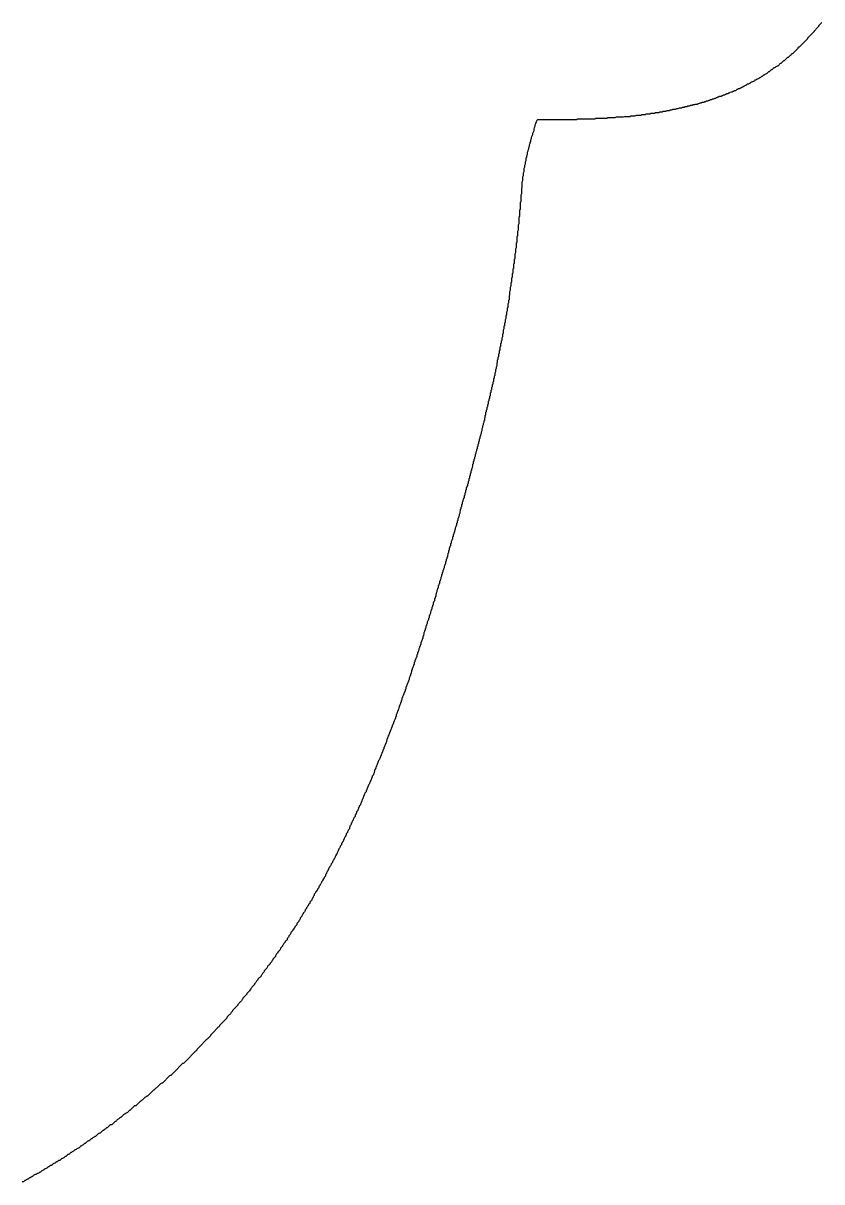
# Model space of a CAD drawing. Header units: millimetres. Extents: x 35 to 605, y 64 to 964.
# Drawn here: x 307.36 to 319.67, y 504.2 to 522.05 of the extents above; entities that cross this region are included whole.
import ezdxf

# ---------------------------------------------------------------- set-up
doc = ezdxf.new("R2010")
doc.units = ezdxf.units.MM

msp = doc.modelspace()

# ---------------------------------------------------------------- linework, layer by layer
msp.add_polyline3d([(319.667, 522.058, 0), (319.657, 522.048, 0), (319.647, 522.038, 0), (319.637, 522.028, 0), (319.627, 522.018, 0), (319.617, 522.008, 0), (319.617, 521.998, 0), (319.607, 521.988, 0), (319.597, 521.978, 0), (319.587, 521.968, 0), (319.577, 521.958, 0), (319.567, 521.948, 0), (319.557, 521.938, 0), (319.547, 521.928, 0), (319.547, 521.918, 0), (319.537, 521.908, 0), (319.527, 521.898, 0), (319.517, 521.888, 0), (319.507, 521.878, 0), (319.497, 521.868, 0), (319.487, 521.858, 0), (319.477, 521.848, 0), (319.467, 521.838, 0), (319.457, 521.828, 0), (319.447, 521.818, 0), (319.447, 521.808, 0), (319.437, 521.798, 0), (319.427, 521.788, 0), (319.417, 521.778, 0), (319.407, 521.768, 0), (319.397, 521.758, 0), (319.387, 521.748, 0), (319.377, 521.738, 0), (319.367, 521.728, 0), (319.357, 521.718, 0), (319.347, 521.708, 0), (319.337, 521.698, 0), (319.327, 521.688, 0), (319.317, 521.678, 0), (319.307, 521.678, 0), (319.297, 521.668, 0), (319.297, 521.658, 0), (319.287, 521.648, 0), (319.277, 521.638, 0), (319.267, 521.628, 0), (319.257, 521.618, 0), (319.247, 521.608, 0), (319.237, 521.598, 0), (319.227, 521.588, 0), (319.217, 521.578, 0), (319.207, 521.578, 0), (319.197, 521.568, 0), (319.187, 521.558, 0), (319.177, 521.548, 0), (319.167, 521.538, 0), (319.157, 521.528, 0), (319.147, 521.518, 0), (319.137, 521.518, 0), (319.127, 521.508, 0), (319.117, 521.498, 0), (319.107, 521.488, 0), (319.097, 521.478, 0), (319.087, 521.468, 0), (319.077, 521.468, 0), (319.067, 521.458, 0), (319.057, 521.448, 0), (319.047, 521.438, 0), (319.037, 521.428, 0), (319.027, 521.428, 0), (319.017, 521.418, 0), (319.007, 521.408, 0), (318.997, 521.398, 0), (318.987, 521.388, 0), (318.977, 521.388, 0), (318.957, 521.378, 0), (318.947, 521.368, 0), (318.937, 521.358, 0), (318.927, 521.358, 0), (318.917, 521.348, 0), (318.907, 521.338, 0), (318.897, 521.328, 0), (318.887, 521.328, 0), (318.877, 521.318, 0), (318.867, 521.308, 0), (318.857, 521.298, 0), (318.847, 521.298, 0), (318.837, 521.288, 0), (318.827, 521.278, 0), (318.817, 521.268, 0), (318.807, 521.268, 0), (318.787, 521.258, 0), (318.777, 521.248, 0), (318.767, 521.248, 0), (318.757, 521.238, 0), (318.747, 521.228, 0), (318.737, 521.228, 0), (318.727, 521.218, 0), (318.717, 521.208, 0), (318.707, 521.208, 0), (318.697, 521.198, 0), (318.677, 521.188, 0), (318.667, 521.188, 0), (318.657, 521.178, 0), (318.647, 521.168, 0), (318.637, 521.168, 0), (318.627, 521.158, 0), (318.617, 521.148, 0), (318.607, 521.148, 0), (318.587, 521.138, 0), (318.577, 521.138, 0), (318.567, 521.128, 0), (318.557, 521.118, 0), (318.547, 521.118, 0), (318.537, 521.108, 0), (318.517, 521.108, 0), (318.507, 521.098, 0), (318.497, 521.088, 0), (318.487, 521.088, 0), (318.477, 521.078, 0), (318.467, 521.078, 0), (318.457, 521.068, 0), (318.437, 521.058, 0), (318.427, 521.058, 0), (318.417, 521.048, 0), (318.407, 521.048, 0), (318.397, 521.038, 0), (318.377, 521.038, 0), (318.367, 521.028, 0), (318.357, 521.028, 0), (318.347, 521.018, 0), (318.337, 521.008, 0), (318.317, 521.008, 0), (318.307, 520.998, 0), (318.297, 520.998, 0), (318.287, 520.988, 0), (318.277, 520.988, 0), (318.257, 520.978, 0), (318.247, 520.978, 0), (318.237, 520.968, 0), (318.227, 520.968, 0), (318.217, 520.958, 0), (318.197, 520.958, 0), (318.187, 520.948, 0), (318.177, 520.948, 0), (318.167, 520.938, 0), (318.147, 520.938, 0), (318.137, 520.928, 0), (318.127, 520.928, 0), (318.117, 520.918, 0), (318.097, 520.918, 0), (318.087, 520.918, 0), (318.077, 520.908, 0), (318.067, 520.908, 0), (318.047, 520.898, 0), (318.037, 520.898, 0), (318.027, 520.888, 0), (318.017, 520.888, 0), (317.997, 520.878, 0), (317.987, 520.878, 0), (317.977, 520.878, 0), (317.967, 520.868, 0), (317.947, 520.868, 0), (317.937, 520.858, 0), (317.927, 520.858, 0), (317.907, 520.848, 0), (317.897, 520.848, 0), (317.887, 520.848, 0), (317.877, 520.838, 0), (317.857, 520.838, 0), (317.847, 520.828, 0), (317.837, 520.828, 0), (317.817, 520.828, 0), (317.807, 520.818, 0), (317.797, 520.818, 0), (317.787, 520.818, 0), (317.767, 520.808, 0), (317.757, 520.808, 0), (317.747, 520.798, 0), (317.727, 520.798, 0), (317.717, 520.798, 0), (317.707, 520.788, 0), (317.687, 520.788, 0), (317.677, 520.788, 0), (317.667, 520.778, 0), (317.647, 520.778, 0), (317.637, 520.778, 0), (317.627, 520.768, 0), (317.607, 520.768, 0), (317.597, 520.768, 0), (317.587, 520.758, 0), (317.567, 520.758, 0), (317.557, 520.758, 0), (317.547, 520.748, 0), (317.527, 520.748, 0), (317.517, 520.748, 0), (317.507, 520.738, 0), (317.487, 520.738, 0), (317.477, 520.738, 0), (317.467, 520.738, 0), (317.447, 520.728, 0), (317.437, 520.728, 0), (317.427, 520.728, 0), (317.407, 520.718, 0), (317.397, 520.718, 0), (317.387, 520.718, 0), (317.367, 520.718, 0), (317.357, 520.708, 0), (317.347, 520.708, 0), (317.327, 520.708, 0), (317.317, 520.698, 0), (317.307, 520.698, 0), (317.287, 520.698, 0), (317.277, 520.698, 0), (317.257, 520.688, 0), (317.247, 520.688, 0), (317.237, 520.688, 0), (317.217, 520.688, 0), (317.207, 520.678, 0), (317.197, 520.678, 0), (317.177, 520.678, 0), (317.167, 520.678, 0), (317.157, 520.668, 0), (317.137, 520.668, 0), (317.127, 520.668, 0), (317.107, 520.668, 0), (317.097, 520.668, 0), (317.087, 520.658, 0), (317.067, 520.658, 0), (317.057, 520.658, 0), (317.037, 520.658, 0), (317.027, 520.658, 0), (317.017, 520.648, 0), (316.997, 520.648, 0), (316.987, 520.648, 0), (316.977, 520.648, 0), (316.957, 520.648, 0), (316.947, 520.638, 0), (316.927, 520.638, 0), (316.917, 520.638, 0), (316.907, 520.638, 0), (316.887, 520.638, 0), (316.877, 520.628, 0), (316.857, 520.628, 0), (316.847, 520.628, 0), (316.837, 520.628, 0), (316.817, 520.628, 0), (316.807, 520.628, 0), (316.787, 520.618, 0), (316.777, 520.618, 0), (316.767, 520.618, 0), (316.747, 520.618, 0), (316.737, 520.618, 0), (316.717, 520.618, 0), (316.707, 520.608, 0), (316.697, 520.608, 0), (316.677, 520.608, 0), (316.667, 520.608, 0), (316.647, 520.608, 0), (316.637, 520.608, 0), (316.627, 520.608, 0), (316.607, 520.598, 0), (316.597, 520.598, 0), (316.577, 520.598, 0), (316.567, 520.598, 0), (316.557, 520.598, 0), (316.537, 520.598, 0), (316.527, 520.598, 0), (316.507, 520.598, 0), (316.497, 520.598, 0), (316.477, 520.588, 0), (316.467, 520.588, 0), (316.457, 520.588, 0), (316.437, 520.588, 0), (316.427, 520.588, 0), (316.407, 520.588, 0), (316.397, 520.588, 0), (316.387, 520.588, 0), (316.367, 520.588, 0), (316.357, 520.578, 0), (316.337, 520.578, 0), (316.327, 520.578, 0), (316.307, 520.578, 0), (316.297, 520.578, 0), (316.287, 520.578, 0), (316.267, 520.578, 0), (316.257, 520.578, 0), (316.237, 520.578, 0), (316.227, 520.578, 0), (316.217, 520.578, 0), (316.197, 520.578, 0), (316.187, 520.578, 0), (316.167, 520.568, 0), (316.157, 520.568, 0), (316.137, 520.568, 0), (316.127, 520.568, 0), (316.117, 520.568, 0), (316.097, 520.568, 0), (316.087, 520.568, 0), (316.067, 520.568, 0), (316.057, 520.568, 0), (316.047, 520.568, 0), (316.027, 520.568, 0), (316.017, 520.568, 0), (315.997, 520.568, 0), (315.987, 520.568, 0), (315.967, 520.568, 0), (315.957, 520.568, 0), (315.947, 520.568, 0), (315.927, 520.568, 0), (315.917, 520.568, 0), (315.897, 520.568, 0), (315.887, 520.558, 0), (315.877, 520.558, 0), (315.857, 520.558, 0), (315.847, 520.558, 0), (315.827, 520.558, 0), (315.817, 520.558, 0), (315.807, 520.558, 0), (315.787, 520.558, 0), (315.777, 520.558, 0), (315.757, 520.558, 0), (315.747, 520.558, 0), (315.727, 520.558, 0), (315.717, 520.558, 0), (315.707, 520.558, 0), (315.687, 520.558, 0), (315.677, 520.558, 0), (315.657, 520.558, 0), (315.647, 520.558, 0), (315.637, 520.558, 0), (315.617, 520.558, 0), (315.607, 520.558, 0), (315.587, 520.558, 0), (315.577, 520.558, 0), (315.567, 520.558, 0), (315.547, 520.558, 0), (315.537, 520.558, 0), (315.517, 520.558, 0), (315.507, 520.558, 0), (315.497, 520.558, 0), (315.477, 520.558, 0), (315.467, 520.558, 0), (315.447, 520.558, 0), (315.437, 520.558, 0), (315.427, 520.558, 0), (315.407, 520.558, 0), (315.397, 520.558, 0), (315.377, 520.558, 0), (315.367, 520.558, 0), (315.357, 520.558, 0), (315.337, 520.558, 0), (315.327, 520.558, 0), (315.307, 520.558, 0), (315.297, 520.558, 0), (315.287, 520.558, 0), (315.277, 520.548, 0), (315.267, 520.528, 0), (315.257, 520.498, 0), (315.247, 520.478, 0), (315.247, 520.458, 0), (315.237, 520.438, 0), (315.227, 520.418, 0), (315.227, 520.388, 0), (315.217, 520.368, 0), (315.207, 520.348, 0), (315.207, 520.328, 0), (315.197, 520.308, 0), (315.187, 520.288, 0), (315.187, 520.268, 0), (315.177, 520.248, 0), (315.177, 520.228, 0), (315.167, 520.208, 0), (315.167, 520.188, 0), (315.157, 520.168, 0), (315.157, 520.148, 0), (315.147, 520.128, 0), (315.147, 520.108, 0), (315.137, 520.088, 0), (315.137, 520.078, 0), (315.127, 520.058, 0), (315.127, 520.038, 0), (315.127, 520.018, 0), (315.117, 519.998, 0), (315.117, 519.978, 0), (315.107, 519.968, 0), (315.107, 519.948, 0), (315.107, 519.928, 0), (315.097, 519.908, 0), (315.097, 519.898, 0), (315.097, 519.878, 0), (315.087, 519.858, 0), (315.087, 519.838, 0), (315.087, 519.828, 0), (315.077, 519.808, 0), (315.077, 519.788, 0), (315.077, 519.778, 0), (315.077, 519.758, 0), (315.067, 519.738, 0), (315.067, 519.728, 0), (315.067, 519.708, 0), (315.067, 519.698, 0), (315.057, 519.678, 0), (315.057, 519.658, 0), (315.057, 519.648, 0), (315.057, 519.628, 0), (315.057, 519.618, 0), (315.047, 519.598, 0), (315.047, 519.578, 0), (315.047, 519.568, 0), (315.047, 519.548, 0), (315.047, 519.538, 0), (315.047, 519.518, 0), (315.037, 519.508, 0), (315.037, 519.488, 0), (315.037, 519.478, 0), (315.037, 519.458, 0), (315.037, 519.448, 0), (315.037, 519.428, 0), (315.037, 519.418, 0), (315.027, 519.398, 0), (315.027, 519.388, 0), (315.027, 519.368, 0), (315.027, 519.358, 0), (315.027, 519.338, 0), (315.027, 519.328, 0), (315.027, 519.308, 0), (315.027, 519.298, 0), (315.017, 519.288, 0), (315.017, 519.268, 0), (315.017, 519.258, 0), (315.017, 519.238, 0), (315.017, 519.228, 0), (315.017, 519.208, 0), (315.017, 519.198, 0), (315.017, 519.178, 0), (315.007, 519.168, 0), (315.007, 519.158, 0), (315.007, 519.138, 0), (315.007, 519.128, 0), (315.007, 519.108, 0), (315.007, 519.098, 0), (315.007, 519.078, 0), (315.007, 519.068, 0), (314.997, 519.058, 0), (314.997, 519.038, 0), (314.997, 519.028, 0), (314.997, 519.008, 0), (314.997, 518.998, 0), (314.997, 518.978, 0), (314.997, 518.968, 0), (314.997, 518.958, 0), (314.987, 518.938, 0), (314.987, 518.928, 0), (314.987, 518.908, 0), (314.987, 518.898, 0), (314.987, 518.878, 0), (314.987, 518.868, 0), (314.987, 518.858, 0), (314.977, 518.838, 0), (314.977, 518.828, 0), (314.977, 518.808, 0), (314.977, 518.798, 0), (314.977, 518.788, 0), (314.977, 518.768, 0), (314.967, 518.758, 0), (314.967, 518.738, 0), (314.967, 518.728, 0), (314.967, 518.718, 0), (314.967, 518.698, 0), (314.967, 518.688, 0), (314.967, 518.668, 0), (314.957, 518.658, 0), (314.957, 518.638, 0), (314.957, 518.628, 0), (314.957, 518.618, 0), (314.957, 518.598, 0), (314.957, 518.588, 0), (314.947, 518.568, 0), (314.947, 518.558, 0), (314.947, 518.548, 0), (314.947, 518.528, 0), (314.947, 518.518, 0), (314.947, 518.508, 0), (314.937, 518.488, 0), (314.937, 518.478, 0), (314.937, 518.458, 0), (314.937, 518.448, 0), (314.937, 518.438, 0), (314.937, 518.418, 0), (314.927, 518.408, 0), (314.927, 518.388, 0), (314.927, 518.378, 0), (314.927, 518.368, 0), (314.927, 518.348, 0), (314.917, 518.338, 0), (314.917, 518.318, 0), (314.917, 518.308, 0), (314.917, 518.298, 0), (314.917, 518.278, 0), (314.917, 518.268, 0), (314.907, 518.258, 0), (314.907, 518.238, 0), (314.907, 518.228, 0), (314.907, 518.208, 0), (314.907, 518.198, 0), (314.897, 518.188, 0), (314.897, 518.168, 0), (314.897, 518.158, 0), (314.897, 518.148, 0), (314.897, 518.128, 0), (314.887, 518.118, 0), (314.887, 518.098, 0), (314.887, 518.088, 0), (314.887, 518.078, 0), (314.887, 518.058, 0), (314.877, 518.048, 0), (314.877, 518.038, 0), (314.877, 518.018, 0), (314.877, 518.008, 0), (314.877, 517.998, 0), (314.867, 517.978, 0), (314.867, 517.968, 0), (314.867, 517.948, 0), (314.867, 517.938, 0), (314.867, 517.928, 0), (314.857, 517.908, 0), (314.857, 517.898, 0), (314.857, 517.888, 0), (314.857, 517.868, 0), (314.857, 517.858, 0), (314.847, 517.848, 0), (314.847, 517.828, 0), (314.847, 517.818, 0), (314.847, 517.808, 0), (314.847, 517.788, 0), (314.837, 517.778, 0), (314.837, 517.758, 0), (314.837, 517.748, 0), (314.837, 517.738, 0), (314.827, 517.718, 0), (314.827, 517.708, 0), (314.827, 517.698, 0), (314.827, 517.678, 0), (314.827, 517.668, 0), (314.817, 517.658, 0), (314.817, 517.638, 0), (314.817, 517.628, 0), (314.817, 517.618, 0), (314.807, 517.598, 0), (314.807, 517.588, 0), (314.807, 517.578, 0), (314.807, 517.558, 0), (314.807, 517.548, 0), (314.797, 517.538, 0), (314.797, 517.518, 0), (314.797, 517.508, 0), (314.797, 517.498, 0), (314.787, 517.478, 0), (314.787, 517.468, 0), (314.787, 517.458, 0), (314.787, 517.438, 0), (314.777, 517.428, 0), (314.777, 517.418, 0), (314.777, 517.398, 0), (314.777, 517.388, 0), (314.767, 517.378, 0), (314.767, 517.358, 0), (314.767, 517.348, 0), (314.767, 517.338, 0), (314.757, 517.318, 0), (314.757, 517.308, 0), (314.757, 517.298, 0), (314.757, 517.278, 0), (314.757, 517.268, 0), (314.747, 517.258, 0), (314.747, 517.238, 0), (314.747, 517.228, 0), (314.747, 517.218, 0), (314.737, 517.198, 0), (314.737, 517.188, 0), (314.737, 517.178, 0), (314.737, 517.158, 0), (314.727, 517.148, 0), (314.727, 517.138, 0), (314.727, 517.118, 0), (314.717, 517.108, 0), (314.717, 517.098, 0), (314.717, 517.078, 0), (314.717, 517.068, 0), (314.707, 517.058, 0), (314.707, 517.038, 0), (314.707, 517.028, 0), (314.707, 517.018, 0), (314.697, 516.998, 0), (314.697, 516.988, 0), (314.697, 516.978, 0), (314.697, 516.958, 0), (314.687, 516.948, 0), (314.687, 516.938, 0), (314.687, 516.928, 0), (314.687, 516.908, 0), (314.677, 516.898, 0), (314.677, 516.888, 0), (314.677, 516.868, 0), (314.667, 516.858, 0), (314.667, 516.848, 0), (314.667, 516.828, 0), (314.667, 516.818, 0), (314.657, 516.808, 0), (314.657, 516.788, 0), (314.657, 516.778, 0), (314.657, 516.768, 0), (314.647, 516.748, 0), (314.647, 516.738, 0), (314.647, 516.728, 0), (314.637, 516.708, 0), (314.637, 516.698, 0), (314.637, 516.688, 0), (314.637, 516.678, 0), (314.627, 516.658, 0), (314.627, 516.648, 0), (314.627, 516.638, 0), (314.627, 516.618, 0), (314.617, 516.608, 0), (314.617, 516.598, 0), (314.617, 516.578, 0), (314.607, 516.568, 0), (314.607, 516.558, 0), (314.607, 516.538, 0), (314.607, 516.528, 0), (314.597, 516.518, 0), (314.597, 516.508, 0), (314.597, 516.488, 0), (314.587, 516.478, 0), (314.587, 516.468, 0), (314.587, 516.448, 0), (314.577, 516.438, 0), (314.577, 516.428, 0), (314.577, 516.408, 0), (314.577, 516.398, 0), (314.567, 516.388, 0), (314.567, 516.378, 0), (314.567, 516.358, 0), (314.557, 516.348, 0), (314.557, 516.338, 0), (314.557, 516.318, 0), (314.557, 516.308, 0), (314.547, 516.298, 0), (314.547, 516.278, 0), (314.547, 516.268, 0), (314.537, 516.258, 0), (314.537, 516.248, 0), (314.537, 516.228, 0), (314.527, 516.218, 0), (314.527, 516.208, 0), (314.527, 516.188, 0), (314.527, 516.178, 0), (314.517, 516.168, 0), (314.517, 516.148, 0), (314.517, 516.138, 0), (314.507, 516.128, 0), (314.507, 516.118, 0), (314.507, 516.098, 0), (314.497, 516.088, 0), (314.497, 516.078, 0), (314.497, 516.058, 0), (314.487, 516.048, 0), (314.487, 516.038, 0), (314.487, 516.018, 0), (314.487, 516.008, 0), (314.477, 515.998, 0), (314.477, 515.988, 0), (314.477, 515.968, 0), (314.467, 515.958, 0), (314.467, 515.948, 0), (314.467, 515.928, 0), (314.457, 515.918, 0), (314.457, 515.908, 0), (314.457, 515.898, 0), (314.447, 515.878, 0), (314.447, 515.868, 0), (314.447, 515.858, 0), (314.437, 515.838, 0), (314.437, 515.828, 0), (314.437, 515.818, 0), (314.427, 515.798, 0), (314.427, 515.788, 0), (314.427, 515.778, 0), (314.427, 515.768, 0), (314.417, 515.748, 0), (314.417, 515.738, 0), (314.417, 515.728, 0), (314.407, 515.708, 0), (314.407, 515.698, 0), (314.407, 515.688, 0), (314.397, 515.678, 0), (314.397, 515.658, 0), (314.397, 515.648, 0), (314.387, 515.638, 0), (314.387, 515.618, 0), (314.387, 515.608, 0), (314.377, 515.598, 0), (314.377, 515.578, 0), (314.377, 515.568, 0), (314.367, 515.558, 0), (314.367, 515.548, 0), (314.367, 515.528, 0), (314.357, 515.518, 0), (314.357, 515.508, 0), (314.357, 515.488, 0), (314.347, 515.478, 0), (314.347, 515.468, 0), (314.347, 515.458, 0), (314.337, 515.438, 0), (314.337, 515.428, 0), (314.337, 515.418, 0), (314.327, 515.398, 0), (314.327, 515.388, 0), (314.327, 515.378, 0), (314.317, 515.358, 0), (314.317, 515.348, 0), (314.317, 515.338, 0), (314.307, 515.328, 0), (314.307, 515.308, 0), (314.307, 515.298, 0), (314.297, 515.288, 0), (314.297, 515.268, 0), (314.297, 515.258, 0), (314.287, 515.248, 0), (314.287, 515.238, 0), (314.287, 515.218, 0), (314.277, 515.208, 0), (314.277, 515.198, 0), (314.267, 515.178, 0), (314.267, 515.168, 0), (314.267, 515.158, 0), (314.257, 515.148, 0), (314.257, 515.128, 0), (314.257, 515.118, 0), (314.247, 515.108, 0), (314.247, 515.088, 0), (314.247, 515.078, 0), (314.237, 515.068, 0), (314.237, 515.048, 0), (314.237, 515.038, 0), (314.227, 515.028, 0), (314.227, 515.018, 0), (314.227, 514.998, 0), (314.217, 514.988, 0), (314.217, 514.978, 0), (314.217, 514.958, 0), (314.207, 514.948, 0), (314.207, 514.938, 0), (314.207, 514.928, 0), (314.197, 514.908, 0), (314.197, 514.898, 0), (314.187, 514.888, 0), (314.187, 514.868, 0), (314.187, 514.858, 0), (314.177, 514.848, 0), (314.177, 514.828, 0), (314.177, 514.818, 0), (314.167, 514.808, 0), (314.167, 514.798, 0), (314.167, 514.778, 0), (314.157, 514.768, 0), (314.157, 514.758, 0), (314.157, 514.738, 0), (314.147, 514.728, 0), (314.147, 514.718, 0), (314.137, 514.698, 0), (314.137, 514.688, 0), (314.137, 514.678, 0), (314.127, 514.668, 0), (314.127, 514.648, 0), (314.127, 514.638, 0), (314.117, 514.628, 0), (314.117, 514.608, 0), (314.117, 514.598, 0), (314.107, 514.588, 0), (314.107, 514.568, 0), (314.097, 514.558, 0), (314.097, 514.548, 0), (314.097, 514.538, 0), (314.087, 514.518, 0), (314.087, 514.508, 0), (314.087, 514.498, 0), (314.077, 514.478, 0), (314.077, 514.468, 0), (314.077, 514.458, 0), (314.067, 514.438, 0), (314.067, 514.428, 0), (314.057, 514.418, 0), (314.057, 514.398, 0), (314.057, 514.388, 0), (314.047, 514.378, 0), (314.047, 514.368, 0), (314.047, 514.348, 0), (314.037, 514.338, 0), (314.037, 514.328, 0), (314.037, 514.308, 0), (314.027, 514.298, 0), (314.027, 514.288, 0), (314.017, 514.268, 0), (314.017, 514.258, 0), (314.017, 514.248, 0), (314.007, 514.228, 0), (314.007, 514.218, 0), (314.007, 514.208, 0), (313.997, 514.198, 0), (313.997, 514.178, 0), (313.987, 514.168, 0), (313.987, 514.158, 0), (313.987, 514.138, 0), (313.977, 514.128, 0), (313.977, 514.118, 0), (313.977, 514.098, 0), (313.967, 514.088, 0), (313.967, 514.078, 0), (313.957, 514.058, 0), (313.957, 514.048, 0), (313.957, 514.038, 0), (313.947, 514.028, 0), (313.947, 514.008, 0), (313.947, 513.998, 0), (313.937, 513.988, 0), (313.937, 513.968, 0), (313.927, 513.958, 0), (313.927, 513.948, 0), (313.927, 513.928, 0), (313.917, 513.918, 0), (313.917, 513.908, 0), (313.917, 513.888, 0), (313.907, 513.878, 0), (313.907, 513.868, 0), (313.897, 513.848, 0), (313.897, 513.838, 0), (313.897, 513.828, 0), (313.887, 513.818, 0), (313.887, 513.798, 0), (313.877, 513.788, 0), (313.877, 513.778, 0), (313.877, 513.758, 0), (313.867, 513.748, 0), (313.867, 513.738, 0), (313.867, 513.718, 0), (313.857, 513.708, 0), (313.857, 513.698, 0), (313.847, 513.678, 0), (313.847, 513.668, 0), (313.847, 513.658, 0), (313.837, 513.638, 0), (313.837, 513.628, 0), (313.827, 513.618, 0), (313.827, 513.598, 0), (313.827, 513.588, 0), (313.817, 513.578, 0), (313.817, 513.558, 0), (313.807, 513.548, 0), (313.807, 513.538, 0), (313.807, 513.528, 0), (313.797, 513.508, 0), (313.797, 513.498, 0), (313.797, 513.488, 0), (313.787, 513.468, 0), (313.787, 513.458, 0), (313.777, 513.448, 0), (313.777, 513.428, 0), (313.777, 513.418, 0), (313.767, 513.408, 0), (313.767, 513.388, 0), (313.757, 513.378, 0), (313.757, 513.368, 0), (313.757, 513.348, 0), (313.747, 513.338, 0), (313.747, 513.328, 0), (313.737, 513.308, 0), (313.737, 513.298, 0), (313.737, 513.288, 0), (313.727, 513.268, 0), (313.727, 513.258, 0), (313.717, 513.248, 0), (313.717, 513.228, 0), (313.717, 513.218, 0), (313.707, 513.208, 0), (313.707, 513.188, 0), (313.697, 513.178, 0), (313.697, 513.168, 0), (313.697, 513.148, 0), (313.687, 513.138, 0), (313.687, 513.128, 0), (313.677, 513.118, 0), (313.677, 513.098, 0), (313.677, 513.088, 0), (313.667, 513.078, 0), (313.667, 513.058, 0), (313.657, 513.048, 0), (313.657, 513.038, 0), (313.657, 513.018, 0), (313.647, 513.008, 0), (313.647, 512.998, 0), (313.637, 512.978, 0), (313.637, 512.968, 0), (313.637, 512.958, 0), (313.627, 512.938, 0), (313.627, 512.928, 0), (313.617, 512.918, 0), (313.617, 512.898, 0), (313.617, 512.888, 0), (313.607, 512.878, 0), (313.607, 512.858, 0), (313.597, 512.848, 0), (313.597, 512.838, 0), (313.587, 512.818, 0), (313.587, 512.808, 0), (313.587, 512.798, 0), (313.577, 512.778, 0), (313.577, 512.768, 0), (313.567, 512.758, 0), (313.567, 512.738, 0), (313.567, 512.728, 0), (313.557, 512.718, 0), (313.557, 512.698, 0), (313.547, 512.688, 0), (313.547, 512.678, 0), (313.537, 512.658, 0), (313.537, 512.648, 0), (313.537, 512.638, 0), (313.527, 512.618, 0), (313.527, 512.608, 0), (313.517, 512.598, 0), (313.517, 512.588, 0), (313.517, 512.568, 0), (313.507, 512.558, 0), (313.507, 512.548, 0), (313.497, 512.528, 0), (313.497, 512.518, 0), (313.487, 512.508, 0), (313.487, 512.488, 0), (313.487, 512.478, 0), (313.477, 512.468, 0), (313.477, 512.448, 0), (313.467, 512.438, 0), (313.467, 512.428, 0), (313.457, 512.408, 0), (313.457, 512.398, 0), (313.457, 512.388, 0), (313.447, 512.368, 0), (313.447, 512.358, 0), (313.437, 512.348, 0), (313.437, 512.328, 0), (313.427, 512.318, 0), (313.427, 512.308, 0), (313.427, 512.288, 0), (313.417, 512.278, 0), (313.417, 512.268, 0), (313.407, 512.248, 0), (313.407, 512.238, 0), (313.397, 512.228, 0), (313.397, 512.208, 0), (313.387, 512.198, 0), (313.387, 512.188, 0), (313.387, 512.168, 0), (313.377, 512.158, 0), (313.377, 512.148, 0), (313.367, 512.128, 0), (313.367, 512.118, 0), (313.357, 512.108, 0), (313.357, 512.088, 0), (313.347, 512.078, 0), (313.347, 512.068, 0), (313.347, 512.058, 0), (313.337, 512.038, 0), (313.337, 512.028, 0), (313.327, 512.018, 0), (313.327, 511.998, 0), (313.317, 511.988, 0), (313.317, 511.978, 0), (313.307, 511.958, 0), (313.307, 511.948, 0), (313.307, 511.938, 0), (313.297, 511.918, 0), (313.297, 511.908, 0), (313.287, 511.898, 0), (313.287, 511.878, 0), (313.277, 511.868, 0), (313.277, 511.858, 0), (313.267, 511.838, 0), (313.267, 511.828, 0), (313.257, 511.818, 0), (313.257, 511.798, 0), (313.257, 511.788, 0), (313.247, 511.778, 0), (313.247, 511.758, 0), (313.237, 511.748, 0), (313.237, 511.738, 0), (313.227, 511.728, 0), (313.227, 511.708, 0), (313.217, 511.698, 0), (313.217, 511.688, 0), (313.207, 511.668, 0), (313.207, 511.658, 0), (313.197, 511.648, 0), (313.197, 511.628, 0), (313.197, 511.618, 0), (313.187, 511.608, 0), (313.187, 511.588, 0), (313.177, 511.578, 0), (313.177, 511.568, 0), (313.167, 511.548, 0), (313.167, 511.538, 0), (313.157, 511.528, 0), (313.157, 511.508, 0), (313.147, 511.498, 0), (313.147, 511.488, 0), (313.137, 511.468, 0), (313.137, 511.458, 0), (313.127, 511.448, 0), (313.127, 511.438, 0), (313.117, 511.418, 0), (313.117, 511.408, 0), (313.107, 511.398, 0), (313.107, 511.378, 0), (313.107, 511.368, 0), (313.097, 511.358, 0), (313.097, 511.338, 0), (313.087, 511.328, 0), (313.087, 511.318, 0), (313.077, 511.298, 0), (313.077, 511.288, 0), (313.067, 511.278, 0), (313.067, 511.258, 0), (313.057, 511.248, 0), (313.057, 511.238, 0), (313.047, 511.228, 0), (313.047, 511.208, 0), (313.037, 511.198, 0), (313.037, 511.188, 0), (313.027, 511.168, 0), (313.027, 511.158, 0), (313.017, 511.148, 0), (313.017, 511.128, 0), (313.007, 511.118, 0), (313.007, 511.108, 0), (312.997, 511.088, 0), (312.997, 511.078, 0), (312.987, 511.068, 0), (312.987, 511.058, 0), (312.977, 511.038, 0), (312.977, 511.028, 0), (312.967, 511.018, 0), (312.967, 510.998, 0), (312.957, 510.988, 0), (312.957, 510.978, 0), (312.947, 510.958, 0), (312.947, 510.948, 0), (312.937, 510.938, 0), (312.937, 510.928, 0), (312.927, 510.908, 0), (312.927, 510.898, 0), (312.917, 510.888, 0), (312.917, 510.868, 0), (312.907, 510.858, 0), (312.907, 510.848, 0), (312.897, 510.828, 0), (312.897, 510.818, 0), (312.887, 510.808, 0), (312.887, 510.798, 0), (312.877, 510.778, 0), (312.877, 510.768, 0), (312.867, 510.758, 0), (312.867, 510.738, 0), (312.857, 510.728, 0), (312.857, 510.718, 0), (312.847, 510.698, 0), (312.837, 510.688, 0), (312.837, 510.678, 0), (312.827, 510.668, 0), (312.827, 510.648, 0), (312.817, 510.638, 0), (312.817, 510.628, 0), (312.807, 510.608, 0), (312.807, 510.598, 0), (312.797, 510.588, 0), (312.797, 510.568, 0), (312.787, 510.558, 0), (312.787, 510.548, 0), (312.777, 510.538, 0), (312.777, 510.518, 0), (312.767, 510.508, 0), (312.767, 510.498, 0), (312.757, 510.478, 0), (312.757, 510.468, 0), (312.747, 510.458, 0), (312.737, 510.448, 0), (312.737, 510.428, 0), (312.727, 510.418, 0), (312.727, 510.408, 0), (312.717, 510.388, 0), (312.717, 510.378, 0), (312.707, 510.368, 0), (312.707, 510.358, 0), (312.697, 510.338, 0), (312.697, 510.328, 0), (312.687, 510.318, 0), (312.677, 510.298, 0), (312.677, 510.288, 0), (312.667, 510.278, 0), (312.667, 510.268, 0), (312.657, 510.248, 0), (312.657, 510.238, 0), (312.647, 510.228, 0), (312.647, 510.208, 0), (312.637, 510.198, 0), (312.627, 510.188, 0), (312.627, 510.178, 0), (312.617, 510.158, 0), (312.617, 510.148, 0), (312.607, 510.138, 0), (312.607, 510.128, 0), (312.597, 510.108, 0), (312.597, 510.098, 0), (312.587, 510.088, 0), (312.577, 510.068, 0), (312.577, 510.058, 0), (312.567, 510.048, 0), (312.567, 510.038, 0), (312.557, 510.018, 0), (312.557, 510.008, 0), (312.547, 509.998, 0), (312.537, 509.988, 0), (312.537, 509.968, 0), (312.527, 509.958, 0), (312.527, 509.948, 0), (312.517, 509.928, 0), (312.517, 509.918, 0), (312.507, 509.908, 0), (312.497, 509.898, 0), (312.497, 509.878, 0), (312.487, 509.868, 0), (312.487, 509.858, 0), (312.477, 509.848, 0), (312.477, 509.828, 0), (312.467, 509.818, 0), (312.457, 509.808, 0), (312.457, 509.798, 0), (312.447, 509.778, 0), (312.447, 509.768, 0), (312.437, 509.758, 0), (312.427, 509.738, 0), (312.427, 509.728, 0), (312.417, 509.718, 0), (312.417, 509.708, 0), (312.407, 509.688, 0), (312.397, 509.678, 0), (312.397, 509.668, 0), (312.387, 509.658, 0), (312.387, 509.638, 0), (312.377, 509.628, 0), (312.367, 509.618, 0), (312.367, 509.608, 0), (312.357, 509.588, 0), (312.357, 509.578, 0), (312.347, 509.568, 0), (312.337, 509.558, 0), (312.337, 509.538, 0), (312.327, 509.528, 0), (312.327, 509.518, 0), (312.317, 509.508, 0), (312.307, 509.488, 0), (312.307, 509.478, 0), (312.297, 509.468, 0), (312.297, 509.458, 0), (312.287, 509.438, 0), (312.277, 509.428, 0), (312.277, 509.418, 0), (312.267, 509.408, 0), (312.267, 509.388, 0), (312.257, 509.378, 0), (312.247, 509.368, 0), (312.247, 509.358, 0), (312.237, 509.338, 0), (312.227, 509.328, 0), (312.227, 509.318, 0), (312.217, 509.308, 0), (312.217, 509.298, 0), (312.207, 509.278, 0), (312.197, 509.268, 0), (312.197, 509.258, 0), (312.187, 509.248, 0), (312.177, 509.228, 0), (312.177, 509.218, 0), (312.167, 509.208, 0), (312.167, 509.198, 0), (312.157, 509.178, 0), (312.147, 509.168, 0), (312.147, 509.158, 0), (312.137, 509.148, 0), (312.127, 509.128, 0), (312.127, 509.118, 0), (312.117, 509.108, 0), (312.107, 509.098, 0), (312.107, 509.088, 0), (312.097, 509.068, 0), (312.087, 509.058, 0), (312.087, 509.048, 0), (312.077, 509.038, 0), (312.067, 509.018, 0), (312.067, 509.008, 0), (312.057, 508.998, 0), (312.057, 508.988, 0), (312.047, 508.978, 0), (312.037, 508.958, 0), (312.037, 508.948, 0), (312.027, 508.938, 0), (312.017, 508.928, 0), (312.017, 508.908, 0), (312.007, 508.898, 0), (311.997, 508.888, 0), (311.997, 508.878, 0), (311.987, 508.868, 0), (311.977, 508.848, 0), (311.977, 508.838, 0), (311.967, 508.828, 0), (311.957, 508.818, 0), (311.957, 508.808, 0), (311.947, 508.788, 0), (311.937, 508.778, 0), (311.937, 508.768, 0), (311.927, 508.758, 0), (311.917, 508.748, 0), (311.917, 508.728, 0), (311.907, 508.718, 0), (311.897, 508.708, 0), (311.897, 508.698, 0), (311.887, 508.688, 0), (311.877, 508.668, 0), (311.867, 508.658, 0), (311.867, 508.648, 0), (311.857, 508.638, 0), (311.847, 508.628, 0), (311.847, 508.608, 0), (311.837, 508.598, 0), (311.827, 508.588, 0), (311.827, 508.578, 0), (311.817, 508.568, 0), (311.807, 508.548, 0), (311.807, 508.538, 0), (311.797, 508.528, 0), (311.787, 508.518, 0), (311.777, 508.508, 0), (311.777, 508.488, 0), (311.767, 508.478, 0), (311.757, 508.468, 0), (311.757, 508.458, 0), (311.747, 508.448, 0), (311.737, 508.428, 0), (311.727, 508.418, 0), (311.727, 508.408, 0), (311.717, 508.398, 0), (311.707, 508.388, 0), (311.707, 508.378, 0), (311.697, 508.358, 0), (311.687, 508.348, 0), (311.677, 508.338, 0), (311.677, 508.328, 0), (311.667, 508.318, 0), (311.657, 508.298, 0), (311.657, 508.288, 0), (311.647, 508.278, 0), (311.637, 508.268, 0), (311.627, 508.258, 0), (311.627, 508.248, 0), (311.617, 508.228, 0), (311.607, 508.218, 0), (311.607, 508.208, 0), (311.597, 508.198, 0), (311.587, 508.188, 0), (311.577, 508.178, 0), (311.577, 508.158, 0), (311.567, 508.148, 0), (311.557, 508.138, 0), (311.547, 508.128, 0), (311.547, 508.118, 0), (311.537, 508.108, 0), (311.527, 508.088, 0), (311.517, 508.078, 0), (311.517, 508.068, 0), (311.507, 508.058, 0), (311.497, 508.048, 0), (311.487, 508.038, 0), (311.487, 508.028, 0), (311.477, 508.008, 0), (311.467, 507.998, 0), (311.457, 507.988, 0), (311.457, 507.978, 0), (311.447, 507.968, 0), (311.437, 507.958, 0), (311.427, 507.948, 0), (311.427, 507.928, 0), (311.417, 507.918, 0), (311.407, 507.908, 0), (311.397, 507.898, 0), (311.397, 507.888, 0), (311.387, 507.878, 0), (311.377, 507.868, 0), (311.367, 507.848, 0), (311.357, 507.838, 0), (311.357, 507.828, 0), (311.347, 507.818, 0), (311.337, 507.808, 0), (311.327, 507.798, 0), (311.327, 507.788, 0), (311.317, 507.768, 0), (311.307, 507.758, 0), (311.297, 507.748, 0), (311.287, 507.738, 0), (311.287, 507.728, 0), (311.277, 507.718, 0), (311.267, 507.708, 0), (311.257, 507.698, 0), (311.247, 507.678, 0), (311.247, 507.668, 0), (311.237, 507.658, 0), (311.227, 507.648, 0), (311.217, 507.638, 0), (311.207, 507.628, 0), (311.207, 507.618, 0), (311.197, 507.608, 0), (311.187, 507.588, 0), (311.177, 507.578, 0), (311.167, 507.568, 0), (311.167, 507.558, 0), (311.157, 507.548, 0), (311.147, 507.538, 0), (311.137, 507.528, 0), (311.127, 507.518, 0), (311.127, 507.508, 0), (311.117, 507.488, 0), (311.107, 507.478, 0), (311.097, 507.468, 0), (311.087, 507.458, 0), (311.077, 507.448, 0), (311.077, 507.438, 0), (311.067, 507.428, 0), (311.057, 507.418, 0), (311.047, 507.408, 0), (311.037, 507.388, 0), (311.027, 507.378, 0), (311.027, 507.368, 0), (311.017, 507.358, 0), (311.007, 507.348, 0), (310.997, 507.338, 0), (310.987, 507.328, 0), (310.977, 507.318, 0), (310.977, 507.308, 0), (310.967, 507.298, 0), (310.957, 507.288, 0), (310.947, 507.268, 0), (310.937, 507.258, 0), (310.927, 507.248, 0), (310.927, 507.238, 0), (310.917, 507.228, 0), (310.907, 507.218, 0), (310.897, 507.208, 0), (310.887, 507.198, 0), (310.877, 507.188, 0), (310.867, 507.178, 0), (310.867, 507.168, 0), (310.857, 507.158, 0), (310.847, 507.138, 0), (310.837, 507.128, 0), (310.827, 507.118, 0), (310.817, 507.108, 0), (310.807, 507.098, 0), (310.807, 507.088, 0), (310.797, 507.078, 0), (310.787, 507.068, 0), (310.777, 507.058, 0), (310.767, 507.048, 0), (310.757, 507.038, 0), (310.747, 507.028, 0), (310.747, 507.018, 0), (310.737, 507.008, 0), (310.727, 506.988, 0), (310.717, 506.978, 0), (310.707, 506.968, 0), (310.697, 506.958, 0), (310.687, 506.948, 0), (310.677, 506.938, 0), (310.667, 506.928, 0), (310.667, 506.918, 0), (310.657, 506.908, 0), (310.647, 506.898, 0), (310.637, 506.888, 0), (310.627, 506.878, 0), (310.617, 506.868, 0), (310.607, 506.858, 0), (310.597, 506.848, 0), (310.587, 506.838, 0), (310.587, 506.828, 0), (310.577, 506.818, 0), (310.567, 506.808, 0), (310.557, 506.788, 0), (310.547, 506.778, 0), (310.537, 506.768, 0), (310.527, 506.758, 0), (310.517, 506.748, 0), (310.507, 506.738, 0), (310.497, 506.728, 0), (310.497, 506.718, 0), (310.487, 506.708, 0), (310.477, 506.698, 0), (310.467, 506.688, 0), (310.457, 506.678, 0), (310.447, 506.668, 0), (310.437, 506.658, 0), (310.427, 506.648, 0), (310.417, 506.638, 0), (310.407, 506.628, 0), (310.397, 506.618, 0), (310.387, 506.608, 0), (310.387, 506.598, 0), (310.377, 506.588, 0), (310.367, 506.578, 0), (310.357, 506.568, 0), (310.347, 506.558, 0), (310.337, 506.548, 0), (310.327, 506.538, 0), (310.317, 506.528, 0), (310.307, 506.518, 0), (310.297, 506.508, 0), (310.287, 506.498, 0), (310.277, 506.488, 0), (310.267, 506.478, 0), (310.257, 506.468, 0), (310.247, 506.458, 0), (310.247, 506.448, 0), (310.237, 506.438, 0), (310.227, 506.428, 0), (310.217, 506.418, 0), (310.207, 506.408, 0), (310.197, 506.398, 0), (310.187, 506.388, 0), (310.177, 506.378, 0), (310.167, 506.368, 0), (310.157, 506.358, 0), (310.147, 506.348, 0), (310.137, 506.338, 0), (310.127, 506.328, 0), (310.117, 506.318, 0), (310.107, 506.308, 0), (310.097, 506.298, 0), (310.087, 506.288, 0), (310.077, 506.278, 0), (310.067, 506.268, 0), (310.057, 506.258, 0), (310.047, 506.248, 0), (310.037, 506.238, 0), (310.037, 506.228, 0), (310.027, 506.218, 0), (310.017, 506.208, 0), (310.007, 506.198, 0), (309.997, 506.188, 0), (309.987, 506.178, 0), (309.977, 506.168, 0), (309.967, 506.158, 0), (309.957, 506.148, 0), (309.947, 506.138, 0), (309.937, 506.128, 0), (309.927, 506.118, 0), (309.917, 506.108, 0), (309.907, 506.098, 0), (309.897, 506.088, 0), (309.887, 506.078, 0), (309.877, 506.068, 0), (309.867, 506.058, 0), (309.857, 506.048, 0), (309.847, 506.038, 0), (309.837, 506.028, 0), (309.827, 506.018, 0), (309.817, 506.018, 0), (309.807, 506.008, 0), (309.797, 505.998, 0), (309.787, 505.988, 0), (309.777, 505.978, 0), (309.767, 505.968, 0), (309.757, 505.958, 0), (309.747, 505.948, 0), (309.737, 505.938, 0), (309.727, 505.928, 0), (309.717, 505.918, 0), (309.707, 505.908, 0), (309.697, 505.898, 0), (309.687, 505.888, 0), (309.677, 505.878, 0), (309.667, 505.868, 0), (309.657, 505.858, 0), (309.647, 505.848, 0), (309.637, 505.838, 0), (309.627, 505.838, 0), (309.617, 505.828, 0), (309.607, 505.818, 0), (309.597, 505.808, 0), (309.587, 505.798, 0), (309.577, 505.788, 0), (309.567, 505.778, 0), (309.557, 505.768, 0), (309.547, 505.758, 0), (309.537, 505.748, 0), (309.527, 505.738, 0), (309.517, 505.728, 0), (309.507, 505.718, 0), (309.497, 505.718, 0), (309.477, 505.708, 0), (309.467, 505.698, 0), (309.457, 505.688, 0), (309.447, 505.678, 0), (309.437, 505.668, 0), (309.427, 505.658, 0), (309.417, 505.648, 0), (309.407, 505.638, 0), (309.397, 505.628, 0), (309.387, 505.618, 0), (309.377, 505.608, 0), (309.367, 505.608, 0), (309.357, 505.598, 0), (309.347, 505.588, 0), (309.337, 505.578, 0), (309.327, 505.568, 0), (309.317, 505.558, 0), (309.307, 505.548, 0), (309.297, 505.538, 0), (309.287, 505.528, 0), (309.277, 505.518, 0), (309.267, 505.518, 0), (309.257, 505.508, 0), (309.237, 505.498, 0), (309.227, 505.488, 0), (309.217, 505.478, 0), (309.207, 505.468, 0), (309.197, 505.458, 0), (309.187, 505.448, 0), (309.177, 505.438, 0), (309.167, 505.438, 0), (309.157, 505.428, 0), (309.147, 505.418, 0), (309.137, 505.408, 0), (309.127, 505.398, 0), (309.117, 505.388, 0), (309.107, 505.378, 0), (309.097, 505.368, 0), (309.077, 505.368, 0), (309.067, 505.358, 0), (309.057, 505.348, 0), (309.047, 505.338, 0), (309.037, 505.328, 0), (309.027, 505.318, 0), (309.017, 505.308, 0), (309.007, 505.298, 0), (308.997, 505.298, 0), (308.987, 505.288, 0), (308.977, 505.278, 0), (308.967, 505.268, 0), (308.957, 505.258, 0), (308.937, 505.248, 0), (308.927, 505.238, 0), (308.917, 505.238, 0), (308.907, 505.228, 0), (308.897, 505.218, 0), (308.887, 505.208, 0), (308.877, 505.198, 0), (308.867, 505.188, 0), (308.857, 505.188, 0), (308.847, 505.178, 0), (308.837, 505.168, 0), (308.817, 505.158, 0), (308.807, 505.148, 0), (308.797, 505.138, 0), (308.787, 505.128, 0), (308.777, 505.128, 0), (308.767, 505.118, 0), (308.757, 505.108, 0), (308.747, 505.098, 0), (308.737, 505.088, 0), (308.727, 505.078, 0), (308.707, 505.078, 0), (308.697, 505.068, 0), (308.687, 505.058, 0), (308.677, 505.048, 0), (308.667, 505.038, 0), (308.657, 505.028, 0), (308.647, 505.028, 0), (308.637, 505.018, 0), (308.627, 505.008, 0), (308.607, 504.998, 0), (308.597, 504.988, 0), (308.587, 504.988, 0), (308.577, 504.978, 0), (308.567, 504.968, 0), (308.557, 504.958, 0), (308.547, 504.948, 0), (308.537, 504.948, 0), (308.517, 504.938, 0), (308.507, 504.928, 0), (308.497, 504.918, 0), (308.487, 504.908, 0), (308.477, 504.898, 0), (308.467, 504.898, 0), (308.457, 504.888, 0), (308.447, 504.878, 0), (308.427, 504.868, 0), (308.417, 504.858, 0), (308.407, 504.858, 0), (308.397, 504.848, 0), (308.387, 504.838, 0), (308.377, 504.828, 0), (308.367, 504.828, 0), (308.347, 504.818, 0), (308.337, 504.808, 0), (308.327, 504.798, 0), (308.317, 504.788, 0), (308.307, 504.788, 0), (308.297, 504.778, 0), (308.287, 504.768, 0), (308.267, 504.758, 0), (308.257, 504.748, 0), (308.247, 504.748, 0), (308.237, 504.738, 0), (308.227, 504.728, 0), (308.217, 504.718, 0), (308.207, 504.718, 0), (308.187, 504.708, 0), (308.177, 504.698, 0), (308.167, 504.688, 0), (308.157, 504.688, 0), (308.147, 504.678, 0), (308.137, 504.668, 0), (308.117, 504.658, 0), (308.107, 504.648, 0), (308.097, 504.648, 0), (308.087, 504.638, 0), (308.077, 504.628, 0), (308.067, 504.618, 0), (308.047, 504.618, 0), (308.037, 504.608, 0), (308.027, 504.598, 0), (308.017, 504.588, 0), (308.007, 504.588, 0), (307.997, 504.578, 0), (307.987, 504.568, 0), (307.967, 504.558, 0), (307.957, 504.558, 0), (307.947, 504.548, 0), (307.937, 504.538, 0), (307.927, 504.528, 0), (307.907, 504.528, 0), (307.897, 504.518, 0), (307.887, 504.508, 0), (307.877, 504.508, 0), (307.867, 504.498, 0), (307.857, 504.488, 0), (307.837, 504.478, 0), (307.827, 504.478, 0), (307.817, 504.468, 0), (307.807, 504.458, 0), (307.797, 504.448, 0), (307.777, 504.448, 0), (307.767, 504.438, 0), (307.757, 504.428, 0), (307.747, 504.428, 0), (307.737, 504.418, 0), (307.727, 504.408, 0), (307.707, 504.398, 0), (307.697, 504.398, 0), (307.687, 504.388, 0), (307.677, 504.378, 0), (307.667, 504.378, 0), (307.647, 504.368, 0), (307.637, 504.358, 0), (307.627, 504.348, 0), (307.617, 504.348, 0), (307.607, 504.338, 0), (307.587, 504.328, 0), (307.577, 504.328, 0), (307.567, 504.318, 0), (307.557, 504.308, 0), (307.547, 504.308, 0), (307.527, 504.298, 0), (307.517, 504.288, 0), (307.507, 504.278, 0), (307.497, 504.278, 0), (307.487, 504.268, 0), (307.467, 504.258, 0), (307.457, 504.258, 0), (307.447, 504.248, 0), (307.437, 504.238, 0), (307.427, 504.238, 0), (307.407, 504.228, 0), (307.397, 504.218, 0), (307.387, 504.218, 0), (307.377, 504.208, 0), (307.367, 504.198, 0), (307.347, 504.198, 0)])

doc.saveas('drawing.dxf')
